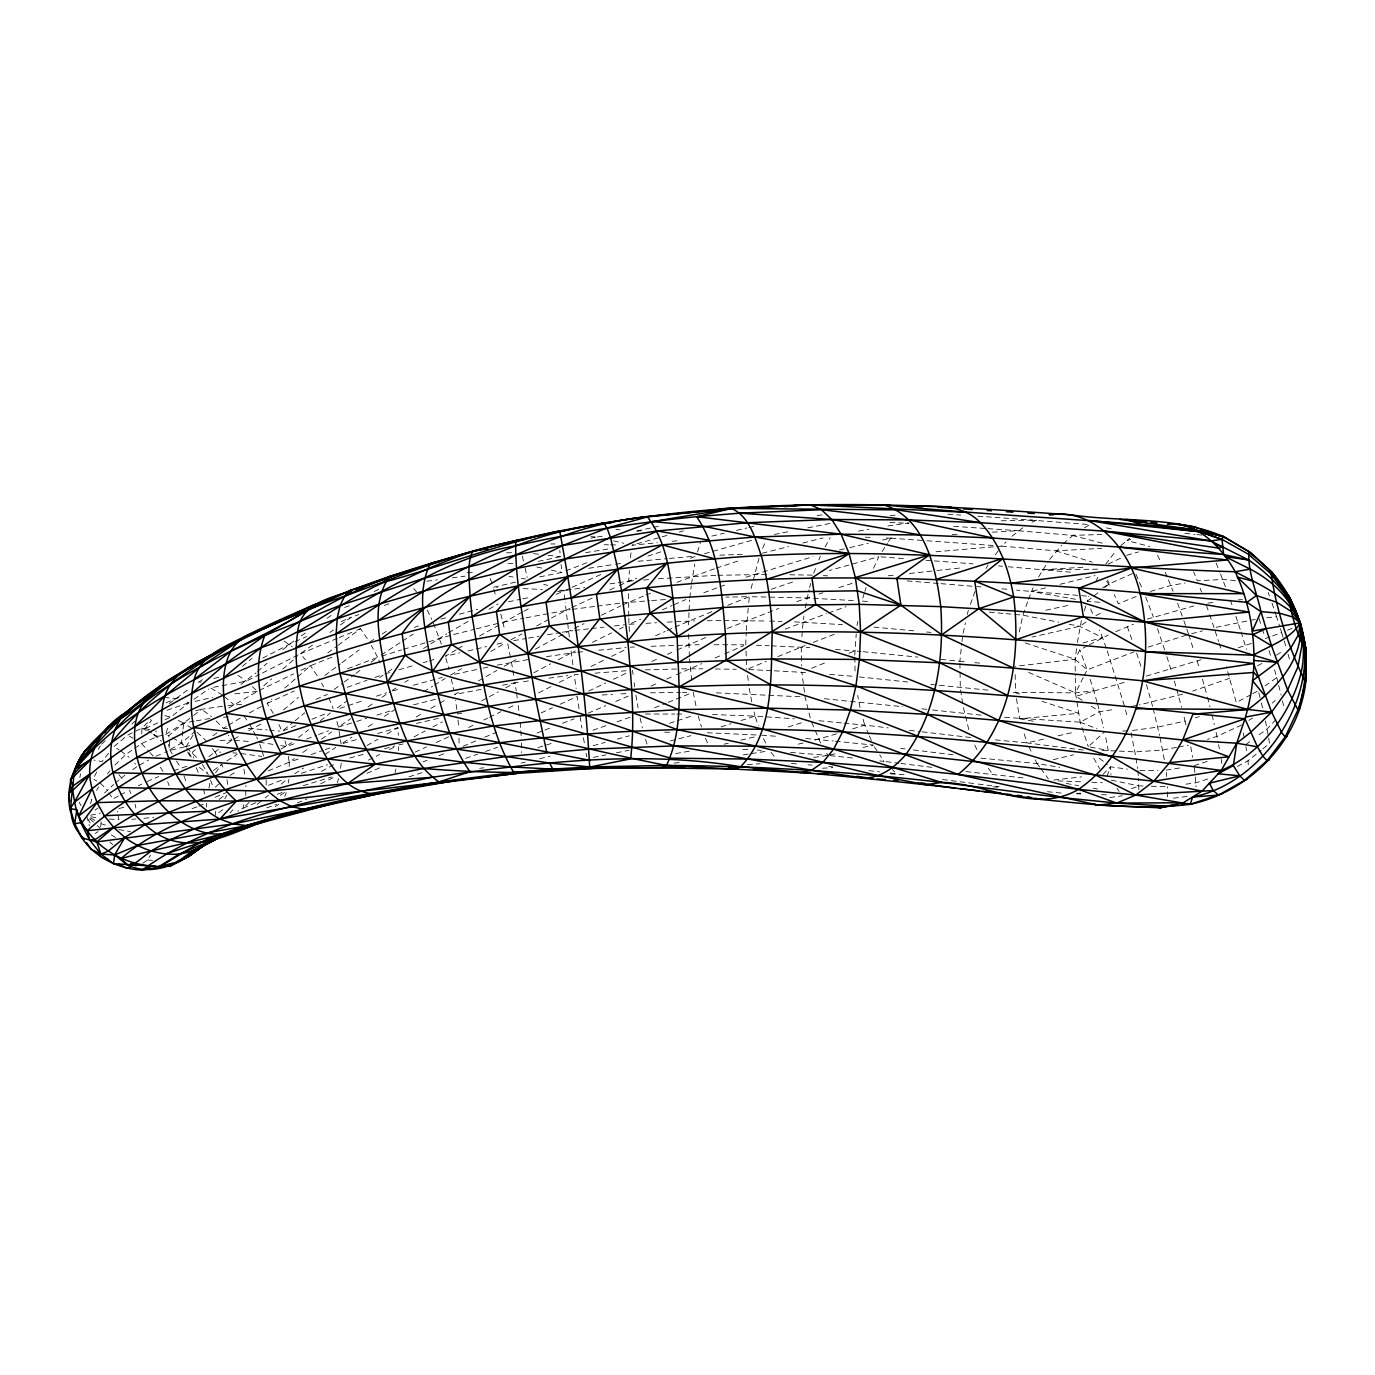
<?xml version="1.0" encoding="UTF-8"?>
<svg xmlns="http://www.w3.org/2000/svg" width="1375" height="1375" viewBox="0 0 1375 1375"><rect width="100%" height="100%" fill="white"/><g stroke="black" fill="none" stroke-linecap="round" stroke-linejoin="round"><path stroke-width="0.75" stroke-dasharray="5 3.75" d="M100.65 826.788L101.441 818.606M266.2 779.986L266.166 786.208L281.583 780.209M245.747 795.541L245.902 785.52M628.564 593.759L628.77 616.258M1167.375 796.916L1167.616 786.758M141.745 733.906L141.9 728.097L150.906 719.452M745.748 644.806L746.213 632.586M746.281 630.558L748.516 604.587M215.394 815.134L215.548 811.405M1138.844 789.628L1138.448 778.233M688.995 612.528L688.548 624.869M689.098 610.431L689.683 599.947M619.248 585.578L628.753 581.195L629.389 570.539M398.475 750.527L398.716 746.763M801.9 636.659L802.33 630.42M802.467 628.341L803.894 616.069M854.769 655.153L856.23 633.995M940.964 659.398L959.888 661.272L961.778 643.311M962.002 641.317L962.62 635.319M182.823 731.019L181.466 743.084L184.491 746.9L191.984 745.009M183.064 729.025L183.752 722.992L191.881 716.753M748.739 602.611L749.427 596.681L806.85 597.953L855.525 600.669M689.803 597.85L691.23 585.956M691.453 583.962L694.77 564.025M340.587 768.35L341.327 762.214M630.42 557.803L631.177 551.513M1076.556 648.759L1075.095 659.244L1075.284 676.07M1077.416 642.52L1081.403 620.52M805.2 608.025L809.067 589.652M208.983 788.202L210.427 779.78L213.039 786.758M288.32 782.977L288.973 779.127M79.836 777.614L80.541 773.764M857.003 625.556L857.811 621.466M751.077 588.534L760.22 553.713M243.77 804.65L242.98 808.277L237.789 811.13M395.123 772.681L395.897 769.055M1019.253 631.967L1022.897 615.192L1027.744 601.339M963.102 633.222L965.473 622.772M967.364 614.402L968.309 610.225M809.617 587.572L810.734 583.43M194.253 721.188L183.752 722.992L168.798 735.659L165.756 734.491L168.541 724.848M697.503 552.114L700.408 542.369M1084.273 610.913L1086.577 603.23M1099.605 602.284L1087.144 601.305L1088.656 596.269M90.527 803.756L91.781 799.666L87.983 797.483M337.339 782.633L338.594 778.559M864.308 593.295L861.867 601.013L868.261 601.562M864.909 591.37L866.13 587.503M1028.448 599.363L1033.055 587.83M970.423 604.312L976.078 588.534M1107.03 776.273L1110.536 766.82L1127.362 769.141M284.745 796.503L286.241 792.619M813.673 573.22L815.908 567.514M818.864 559.917L820.342 556.119M762.609 548.316L765.789 541.097M873.555 568.236L878.797 556.686L829.4 570.505M1095.669 581.814L1099.175 574.578M1083.225 677.548L1075.491 692.88L1080.2 722.184L1088.295 746.711M1084.205 675.641L1087.092 669.883L1134.066 651.836M96.697 771.977L93.173 778.92L96.817 781.052M1038.555 577.002L1048.438 561.155M1087.419 645.786L1079.873 649.877L1075.095 659.244L1014.922 666.394M986.081 568.58L987.937 564.97M96.611 790.522L98.536 786.861M825.137 546.889L830.191 537.728M224.778 798.789L226.875 795.145M185.969 746.883L194.511 732.686M142.708 863.328L147.52 860.011L150.425 855.198M98.278 749.323L100.409 745.869M882.045 551.633L887.425 543.211M888.508 541.527L890.673 538.158L894.902 537.917M1049.675 559.436L1061.758 545.205M995.414 554.692L999.161 549.536M215.497 772.87L221.822 764.225L223.884 769.931M107.508 773.919L109.845 770.808M1105.655 564.214L1115.967 550.791M108.539 753.277L101.973 761.578L93.878 760.048M127.841 735.041L141.9 728.097L144.925 728.647L151.594 720.345M104.552 793.014L113.609 784.489M229.969 813.003L232.839 809.823M1275.863 719.658L1267.148 728.939L1257.214 736.209M1102.905 774.452L1110.536 766.82L1111 774.486M131.914 724.041L134.716 721.273M114.984 765.016L126.173 754.222L132.98 749.495M1063.219 543.795L1075.594 533.208M249.167 802.398L242.98 808.277L256.128 802.553M935.997 551.77L1001.653 546.116L1006.07 541.905M1011.948 536.302L1023.155 527.502M101.492 744.15L105.738 740.163M1089.773 745.353L1104.572 731.809M1272.253 703.106L1275.227 700.442M115.208 783.097L124.816 775.242M263.759 685.833L271.7 678.872M282.82 669.127L297.12 656.597M273.35 713.47L267.128 703.416L271.941 699.222M284.797 688.05L296.038 678.27M297.653 676.878L310.509 665.706L334.108 656.27M240.969 684.372L255.956 672.908M257.538 671.533L267.042 663.3M282.889 649.602L294.37 640.595M195.594 730.916L181.466 743.084L164.742 752.606M265.238 797.895L268.434 795.128M281.273 784.094L287.702 778.594M283.594 709.895L298.341 697.4M215.308 787.136L220.155 783.028M195.388 749.65L192.345 752.228L193.583 758.072M242.447 666.325L252.003 658.35M124.713 737.619L113.798 746.625L119.092 749.873M1120.9 545.514L1129.752 538.244M169.331 703.57L188.908 688.944M283.645 729.988L293.391 722.081M295.006 720.758L304.752 712.834M219.192 799.425L225.706 794.148M208.862 756.68L218.316 749.512M1237.397 766.442L1248.036 760.753L1261.27 750.114M1262.92 748.773L1269.537 743.445L1268.506 737.241M165.241 719.606L170.775 717.131L189.011 702.677L185.161 701.491M257.194 804.323L262.023 800.525M1087.144 601.305L1098.298 592.522M1104.658 587.52L1109.436 583.756L1135.183 572.43M193.514 715.498L201.644 709.259L225.878 705.805M280.981 749.066L291.758 742.655M298.478 737.498L308.584 729.747M320.358 720.723L330.447 712.972M213.434 770.619L221.822 764.225M218.694 812.659L223.661 808.947M324.792 675.503L340.278 663.953M341.997 662.664L359.202 649.825M327.748 652.936L336.377 646.542M338.095 645.27L360.525 628.667L367.28 638.756M334.159 689.442L342.53 683.272M344.197 682.034L354.252 674.627M355.919 673.406L360.938 669.694M370.975 662.303L377.661 657.37L371.336 645.511M1245.647 744.683L1250.597 741.039M312.503 645.03L300.3 653.812L261.302 673.595M329.931 632.483L333.42 629.973M340.381 624.955L350.848 617.427L358.72 614.608M337.219 707.97L347.411 700.666M379.672 677.583L383.075 675.142M268.177 770.911L289.214 762.163L294.319 758.536M302.792 752.486L307.897 748.859M321.475 739.166L331.65 731.912M94.961 810.202L98.244 807.864M1265 685.919L1276.722 677.583L1274.058 668.027M212.988 735.728L218.195 732.033M280.363 795.369L285.347 791.845M132.791 769.605L137.586 766.219L134.733 763.211M193.944 699.256L208.742 688.995M134.681 748.327L141.505 743.6L157.162 736.536L164.037 734.903M301.228 635.903L306.367 632.38M326.958 618.303L333.816 613.594M336.909 721.514L338.439 727.066L350.625 718.747M368.019 706.87L373.244 703.312M381.941 697.366L390.637 691.436M226.892 743.703L232.031 740.214L248.703 741.434M1086.078 621.998L1079.667 626.278L1031.955 637.072M1276.43 655.153L1283.116 650.719M381.219 655.033L400.744 642.245M402.514 641.077L413.153 634.098M388.3 671.619L391.823 669.316M423.517 648.502L446.72 633.823M226.927 760.925L237.153 754.325M392.408 690.302L395.931 688.016M404.766 682.344L408.289 680.058M369.531 642.125L374.928 638.653M382.147 634.03L387.561 630.558M294.663 773.781L303.6 768.058M325.033 754.325L335.758 747.467M1248.878 720.362L1252.505 718.042M165.756 734.491L183.752 722.992L193.892 729.781M228.766 707.97L257.4 691.384L249.562 684.062M342.908 742.878L351.914 737.12M368.105 726.756L375.306 722.15M384.295 716.392L395.089 709.483M202.52 679.628L197.261 682.962L201.403 681.863M95.116 833.508L98.106 831.6M423.689 691.763L432.627 686.211M434.414 685.111L445.139 678.459M230.003 775.448L236.792 771.255M216.098 720.913L223.386 728.355L226.823 726.275M228.525 725.227L240.505 717.939M1084.48 527.828L1089.808 524.614L994.916 517.344M1032.006 522.173L1039.569 518.873M1102.509 587.916L1109.436 583.756L1107.545 580.095M456.156 649.825L445.363 656.184L459.834 652.816M457.944 648.759L465.145 644.497M479.514 636.006L521.916 612.253M450.502 675.142L461.502 668.68M490.841 651.441L505.519 642.83M416.195 716.994L421.678 713.78M430.822 708.434L438.144 704.155M439.983 703.089L447.288 698.809M275.292 806.523L278.884 804.427M448.559 632.758L468.772 620.984M488.967 609.228L498.145 603.883M233.888 739.148L239.439 735.952M248.703 730.606L261.25 723.989M367.022 745.508L377.919 739.217M387.011 733.975L397.908 727.702L398.32 735.333M458.27 692.433L454.609 694.512L481.697 689.253M478.431 680.917L496.77 670.467M504.109 666.273L518.822 658.092M139.425 765.188L148.586 760.066M321.561 771.358L336.119 763.228M535.408 649.103L572.447 629.252M481.645 700.872L498.334 691.814M505.759 687.792L515.041 682.773L521.383 681.914M1089.309 644.772L1108.216 635.061M1004.678 717.355L1080.2 722.184L1099.691 711.648L1112.358 709.741M1250.958 694.65L1236.28 702.556L1226.294 666.6M1252.797 693.653L1258.297 690.697M118.37 796.005L112.819 798.995L108.333 791.88M120.227 795.008L127.617 791.02M511.019 639.77L522.019 633.858M536.697 625.952L549.536 619.042M551.375 618.062L569.852 608.403M249.287 712.989L261.783 706.286M533.792 672.788L550.688 663.798M558.198 659.811L575.163 650.908M1095.961 615.656L1103.403 611.686M262.797 658.058L293.081 642.452M413.995 736.897L425.356 730.898M432.919 726.911L442.389 721.927M1257.455 665.792L1262.68 663.042M523.823 611.256L529.53 608.283M556.17 594.378L600.737 574.544M374.258 591.577L379.861 588.689M538.639 692.862L551.753 686.194M559.247 682.378L572.361 675.709M222.698 695.2L210.392 687.844L246.434 681.123L259.445 674.541M368.397 760.152L379.809 754.428M389.331 749.65L396.945 745.834M592.453 642.366L611.669 632.861M619.352 629.062L623.202 627.172M591.044 666.48L604.141 660.052M611.617 656.373L624.697 649.945M468.548 727.478L474.255 724.694M483.777 720.053L487.575 718.197M489.483 717.269L500.895 711.7M508.509 707.988L516.123 704.275M320.736 783.767L334.108 777.27M259.291 690.473L293.425 673.956M301.022 670.295L310.509 665.706L319.636 679.353M574.372 628.323L584.031 623.648M601.408 615.227L620.709 605.894M622.652 604.948L643.947 595.822M138.291 785.778L141.814 784.077M588.655 691.058L605.808 682.911M613.422 679.302L626.759 672.959M1108.078 564.128L1122.98 557.064M571.759 607.527L592.659 597.867M609.744 589.961L617.358 586.455M1241.659 725.003L1217.03 736.33L1207.508 739.338M267.128 703.416L294.353 690.938M415.078 752.125L426.542 746.9M436.098 742.552L449.487 736.467M651.853 661.427L659.587 657.903M667.339 654.38L675.073 650.856M677.016 649.963L706.045 637.381M541.114 712.938L552.509 707.747M560.123 704.275L577.225 696.472L579.27 710.548M655.531 635.8L665.242 631.417M667.184 630.541L673.011 627.928M674.936 627.052L714.072 610.758M1115.847 631.641L1133.275 624.284M165.997 702.78L179.627 697.263M651.114 686.056L658.934 682.567M666.738 679.078L674.558 675.606M676.5 674.73L701.68 663.695M151.92 733.15L144.925 728.647L157.85 722.889M628.822 618.269L628.959 624.319L640.733 619.197M662.32 609.812L672.134 605.533M674.094 604.673L685.867 599.552M295.006 641.627L306.556 636.608M341.223 621.603L350.848 617.427M366.97 773.334L382.422 766.648M315.906 699.359L327.473 694.375M715.086 657.955L722.752 654.655M724.677 653.847L743.841 645.631M147.108 781.533L158.778 776.531M588.053 713.212L605.842 705.633M615.725 701.439L629.561 695.544M297.292 802.966L306.986 798.909M727.323 628.478L778.766 608.42M337.219 638.395L300.3 653.812L305.405 659.759M339.161 637.587L354.698 631.108M356.641 630.283L360.525 628.667M196.814 806.936L189.252 809.583M198.756 806.128L206.491 802.914L206.559 807.108M462.997 746.281L476.798 740.523M484.688 737.241L496.53 732.325M215.136 797.225L226.978 792.327M155.873 756.267L162.972 753.328M748.739 668.628L766.219 661.427M777.872 656.631L805.183 645.511M1287.498 630.231L1293.308 627.842M645.889 595.031L651.698 592.642M676.895 582.364L714.347 568.82M1136.214 596.475L1118.305 603.745L1114.283 594.653M295.969 725.673L282.03 731.311L278.712 724.075M311.902 719.245L325.841 713.608M654.62 707.798L666.205 703.141M668.13 702.367L691.298 693.034M811.645 668.233L827.303 661.925M848.839 653.245L854.7 650.891L861.008 651.509M727.822 605.275L749.427 596.681L726 597.145M785.159 629.148L826.495 613.68M565.864 570.848L589.892 561.516M423.087 761.853L427.075 760.306M439.072 755.648L447.064 752.555M813.158 642.434L835.072 633.995M537.075 732.995L542.953 730.761M544.913 730.005L552.733 727.014M562.53 723.284L574.269 718.816M1131.522 788.734L1139.033 785.881L1143.123 786.002M347.652 668.731L377.661 657.37L380.033 662.888M280.792 745.594L286.705 746.522L296.656 742.792M306.608 739.045L316.559 735.298M318.553 734.542L328.488 730.812M618.269 582.673L628.753 581.195L636.694 578.239M690.37 558.25L696.334 556.033M796.812 601.683L810.872 596.664M173.645 770.705L186.845 766.27M1147.317 619.094L1193.792 605.997M344.627 607.458L350.556 605.275M703.845 592.694L717.87 587.537M719.881 586.798L725.897 584.581M745.955 577.208L812.952 556.652M277.269 794.252L283.095 792.103M1265.43 638.567L1270.844 636.591M1272.648 635.92L1281.672 632.603L1280.4 628.633M1229.748 678.253L1192.692 691.092M384.312 605.447L390.225 603.333M828.455 612.975L846.141 606.65M347.222 687.328L366.988 680.281M374.894 677.463L382.8 674.644M266.716 807.881L276.564 804.409M289.248 766.459L289.214 762.163L301.194 757.986M311.18 754.497L323.159 750.303M325.153 749.616L331.134 747.519M592.866 730.263L606.959 725.312M617.031 721.789L631.125 716.856M465.609 758.347L477.572 754.188M485.547 751.42L497.492 747.278M166.959 710.256L189.011 702.677M1251.388 643.397L1237.672 647.986M771.255 589.273L795.077 581.178M339.9 708.366L362.227 700.906M376.441 696.18L386.581 692.794M1148.159 647.092L1186.659 635.112M414.339 627.344L418.413 626.003M716.341 568.15L740.283 560.278M669.47 723.319L675.503 721.325M677.514 720.672L693.619 715.344M647.831 556.119L661.753 551.547M301.366 773.283L327.508 764.758M408.942 776.892L423.139 772.286M818.916 594.069L822.938 592.763M839.025 587.589L855.095 582.398M1207.68 779.006L1196.044 782.77L1183.858 784.472M1194.084 765.617L1207.525 761.32M721.084 726.877L731.053 723.714M741.022 720.534L754.978 716.1L794.234 718.781M1146.252 676.122L1201.011 659.708M1195.305 717.87L1199.361 716.598M381.648 656.116L401.552 649.911M403.545 649.292L451.67 635.027M788.253 726.911L804.616 721.823M338.439 727.066L354.63 722.047M356.658 721.411L366.764 718.266M376.887 715.137L391.05 710.737M836.55 733.855L812.384 740.867M852.62 728.853L864.686 725.123L888.095 727.856M1124.234 682.378L1076.023 696.231L1084.48 701.731M537.986 747.587L554.28 742.569M1182.552 694.203L1139.325 704.877M303.256 785.692L331.719 776.961M384.777 673.939L390.827 672.152M398.905 669.797L415.061 665.053M423.139 662.698L427.195 661.513M429.206 660.928L437.284 658.556M1130.869 539.412L1126.916 540.564L1149.741 546.494M1150.325 591.456L1170.83 585.492L1185.095 582.966M343.148 743.445L359.373 738.77M377.627 733.528L397.908 727.702M1126.709 555.294L1138.363 551.977M704.55 553.695L753.792 539.756M666.944 535.459L631.95 545.205L657.267 542.747M679.284 532.022L683.409 530.87M593.158 745.697L605.206 742.397M617.237 739.114L629.269 735.814M1082.984 642.95L1102.509 637.622L1106.583 649.017M392.7 690.869L400.967 688.617M413.342 685.248L442.234 677.377M213.812 678.528L220.017 676.861M440.859 619.128L449.041 616.945M459.284 614.23L477.692 609.331M118.886 808.569L124.97 806.953M349.766 757.986L366.128 753.62M384.536 748.705L394.745 745.972M1183.909 620.812L1188.688 634.511L1202.42 630.867M195.473 710.841L201.644 709.259L211.527 716.684M670.33 740.884L690.834 735.694M762.248 553.214L788.614 546.597M802.811 543.022L823.092 537.934M413.566 704.842L436.133 699.17M453.716 634.511L474.203 629.372M476.248 628.856L498.781 623.219M1045.636 587.864L1031.216 591.439L1016.555 590.133M1060.039 584.289L1095.05 575.609M184.491 746.9L170.07 750.406L168.455 744.442M980.942 758.141L1037.077 763.572L1041.116 762.592M1053.267 759.67L1073.497 754.806M724.127 744.184L728.303 743.188M740.816 740.197L755.425 736.691M521.073 763.108L525.216 762.128M539.67 758.691L550 756.233M515.488 582.158L493.264 587.314L497.544 587.503M468.102 650.891L474.289 649.447M476.352 648.966L486.681 646.559M497.011 644.153L505.278 642.228M711.872 536.078L724.212 533.225M736.57 530.372L746.848 527.983M748.911 527.502L755.098 526.075M839.506 549.966L847.688 548.075M849.733 547.611L868.158 543.348M882.475 540.048L890.673 538.158L924.825 540.598M416.419 723.422L441.083 717.733M798.17 744.167L804.255 742.758M830.036 754.927L838.269 753.053M862.984 747.433L873.28 745.078L835.33 741.194M1043.539 739.131L1026.97 742.895L991.805 739.527M1058.011 735.848L1074.58 732.084M1216.188 627.292L1259.053 618.613L1261.614 626.605M194.958 701.353L212.798 697.4M1185.989 725.003L1185.112 721.05L1157.836 727.1L1130.68 730.727M636.952 530.956L651.441 527.811M653.503 527.364L661.788 525.559M1045.705 610.259L1070.558 604.897M454.558 674.266L480.975 668.611M483.003 668.181L489.087 666.875M497.217 665.139L530.028 659.209M90.647 815.22L100.358 813.141M538.312 561.361L560.347 556.703L559.831 550.327M398.836 744.872L402.995 743.995M508.406 601.769L520.712 599.242M522.775 598.83L530.973 597.145M557.631 591.663L584.753 587.434M1131.144 706.561L1137.28 705.306M539.688 576.881L561.859 572.395L561.103 564.558M774.417 534.445L780.673 533.208M782.753 532.795L791.106 531.145M807.795 527.845L830.741 523.308M593.381 757.384L605.945 754.892M616.395 752.812L628.942 750.32M502.528 685.197L515.041 682.773L516.227 690.989M500.775 614.058L502.889 622.188L523.944 618.183M526.041 617.77L570.212 609.623M1176.553 747.381L1162.734 750.011L1135.028 751.936L1118.545 751.025M1178.53 747.003L1188.413 745.13M590.941 538.141L595.169 537.367M858.498 531.094L869 529.255M887.906 525.938L908.978 522.878M461.708 713.212L457.531 713.934L455.486 700.339M513.683 640.647L526.35 638.447M528.464 638.086L539.017 636.264M547.473 634.786L560.141 632.586M562.255 632.225L572.756 630.661M675.709 753.569L690.508 750.991M196.367 720.827L211.08 718.3M1166.052 770.172L1182.07 767.577M585.613 552.647L608.781 548.917M743.205 754.892L749.341 753.93M751.386 753.603L765.669 751.369M546.545 656.648L575.541 652.42M588.672 568.305L613.422 564.523M615.484 564.214L623.717 562.959M597.266 536.989L605.636 535.752M227.906 705.513L242.258 704.344M813.691 757.436L825.928 755.683M1109.78 797.552L1122.309 795.764M609.898 583.859L616.172 582.983M523.497 681.622L529.839 680.762M548.866 678.184L567.892 675.606M817.128 515.573L823.35 514.748M1207.834 603.109L1216.016 602.009M426.834 581.23L437.439 579.82M452.289 577.844L465.008 576.142M572.292 609.348L595.169 606.409M597.248 606.152L620.125 603.212M622.205 602.955L649.602 600.669M479.703 768.316L483.828 767.8M1173.494 798.17L1187.862 796.383M1097.009 702.144L1093.795 690.748L1075.491 692.88L1011.347 692.312M1053.869 780.02L1081.575 776.875M574.836 630.42L589.411 628.77M591.491 628.547L603.986 627.138M614.384 625.969L624.8 624.783M234.953 693.859L257.4 691.384M1266.839 617.753L1276.584 616.67L1279.764 626.639M143.945 818.348L153.708 817.266M890.192 515.677L898.717 514.748M888.267 575.781L894.627 575.094M909.477 573.478L934.914 570.728M937.045 570.488L962.483 567.737M636.986 531.197L641.163 530.784M672.031 541.32L678.356 540.702M577.655 652.214L583.962 651.612M598.709 650.203L626.089 647.591M674.197 763.073L682.688 762.266M1016.52 698.723L1019.648 718.781L1078.773 713.316L1042.095 701.353M638.206 561.258L667.27 558.645M669.35 558.456L692.192 556.394M628.753 581.195L635.112 580.68M643.603 579.992L649.963 579.477M658.453 578.789L715.756 575.352M578.394 674.438L574.234 674.747L576.142 688.583M595.031 673.148L628.323 670.57M651.716 600.514L666.531 599.483M747.484 764.638L760.1 763.744M223.438 717.234L231.636 716.684M1082.933 567.239L1042.233 569.766L1004.644 566.448M952.136 534.548L960.609 534.067M992.406 532.194L1017.844 530.698L1072.036 535.356L1101.598 534.548M602.198 694.994L612.597 694.375M620.933 693.894L629.252 693.395M628.959 624.319L637.467 623.837M645.975 623.339L656.614 622.737M667.253 622.136L694.753 620.864M1001.653 546.116L1055.88 550.825L1101.839 548.333M822.422 768.212L832.786 767.697M630.317 647.178L634.477 647.006M651.148 646.284L699.222 644.703M506.498 552.836L512.841 552.578M1122.653 731.053L1128.669 730.812M719.761 555.173L743.188 554.331M1238.394 599.809L1242.416 599.689M131.708 819.208L135.97 819.07M890.347 773.867L904.888 774.744M717.888 575.3L766.614 574.441M645.305 669.883L679.491 668.92M681.622 668.869L702.763 668.8M1102.062 750.613L1116.483 750.905M1001.241 520.798L1035.564 520.025M220.034 740.403L232.031 740.214L228.336 735.127M650.461 692.828L680.384 692.433M682.533 692.398L686.812 692.347M1139.875 770.55L1157.991 770.292M1097.594 569.198L1042.233 569.766L1071.761 572.275M707.214 620.744L721.755 620.606M723.834 620.589L767.491 621.019M1076.659 793.272L1080.819 793.255M550.773 543.967L555.036 543.95M645.442 714.02L674.678 714.02M676.758 714.02L685.111 714.02M714.02 644.737L743.634 644.806M223.386 728.355L227.545 728.372M248.256 728.458L267.214 729.884M664.675 732.188L673.217 732.273M789.783 574.784L812.934 575.128M715.344 668.989L736.312 669.281M604.175 544.723L608.438 544.792M610.586 544.827L619.128 544.981M467.294 572.55L473.602 572.688M716.323 692.845L802.966 696.884M1151.288 786.259L1165.587 786.689M769.57 621.087L782.066 621.466M794.561 621.861L842.428 624.628M889.866 522.466L908.961 523.273M1076.659 793.787L1080.802 793.942M1101.564 794.664L1107.786 794.888M712.508 714.553L754.978 716.1L758.33 725.639M865.184 537.178L873.675 537.505M886.428 538.003L890.673 538.158M756.422 645.236L769.209 645.752M771.341 645.837L809.755 647.659M1058.045 780.862L1083.414 781.928M1091.853 782.289L1102.423 782.736M523.188 588.62L542.42 589.462M559.522 590.219L563.784 590.408L564.919 600.273M707.317 732.772L757.488 735.006M590.872 536.68L595.134 536.886M823.35 575.627L827.527 575.833M748.911 669.522L772.217 670.691M774.331 670.811L806.128 672.53M742.758 749.375L748.997 749.684M757.298 750.097L761.458 750.32M109.227 819.053L118.955 819.603L117.27 811.216M212.352 748.636L214.878 751.833L220.877 752.177M232.856 752.881L236.844 753.105M992.819 786.844L999.161 787.256M947.856 514.233L960.695 515.092M977.814 516.209L992.784 517.206M507.977 563.234L514.095 563.647M953.803 526.333L985.823 528.516M987.955 528.67L1017.844 530.698M926.956 540.753L997.373 545.806M835.433 649.498L854.7 650.891M147.52 860.011L153.484 860.441M761.681 735.195L778.508 736.45M805.853 738.513L833.233 740.97M880.945 556.858L904.475 558.628M925.873 560.261L932.302 560.742M934.433 560.914L972.967 563.836M829.572 674.403L855.13 676.466M790.556 752.4L827.973 755.391L825.859 751.85M907.156 580.938L938.816 583.498M940.913 583.67L972.572 586.231M1086.525 596.08L1031.216 591.439L1068.495 598.022M791.433 763.434L797.637 763.95M807.984 764.809L812.127 765.153M828.678 766.528L832.803 766.872M998.388 565.898L1002.564 566.259M824.312 698.723L902.842 706.698M1235.42 580.594L1222.719 579.442L1197.333 580.817L1193.62 571.759M976.783 586.575L980.977 586.936M1001.911 588.827L1008.184 589.377M989.312 612.133L1004.008 613.473M1006.105 613.663L1022.897 615.192L1058.647 622.17M873.898 627.12L914.031 630.833M926.716 632.002L930.944 632.397M959.888 661.272L964.133 661.667M974.703 662.647L983.177 663.438M987.937 690.112L939.263 685.3M981.166 715.137L932.405 709.981M269.328 730.091L279.916 731.105M819.053 720.723L841.861 722.923M843.941 723.113L864.686 725.123L868.587 734.198M965.92 771.598L1026.627 778.267M863.122 651.716L917.812 657.112M164.003 697.383L175.519 698.517M1047.423 791.708L1062.102 793.152M615.862 529.461L620.091 529.908M1184.923 533.345L1194.927 534.377M1196.938 534.583L1202.936 535.202M859.341 676.912L907.723 682M930.858 684.423L937.166 685.094M830.053 755.614L854.941 758.278M879.845 760.942L883.988 761.372L879.708 754.858M868.828 770.653L879.467 771.822M890.123 772.973L896.5 773.678L892.341 769.587M921.834 708.812L930.291 709.741M533.62 553.644L539.791 554.348M548.006 555.294L560.347 556.703M909.391 730.331L920.03 731.586M922.161 731.827L971.128 737.55M900.728 748.413L904.956 748.928M913.395 749.942L953.511 754.806M886.084 761.647L898.7 763.211M900.797 763.469L932.302 767.405M1083.414 750.097L1026.97 742.895L1023.309 730.83M942.614 779.539L976.147 783.802M978.244 784.059L999.212 786.723M240.934 753.517L261.731 756.405M272.903 744.356L259.102 742.191L256.592 737.052M508.991 576.348L513.133 577.019M521.4 578.342L525.525 578.995M1035.238 759.808L1037.077 763.572L1059.695 767.302M90.956 816.784L97.247 817.884M1070.575 598.383L1076.78 599.483M1066.227 783.441L1078.688 785.658M1093.245 788.236L1097.405 788.958M1019.648 718.781L1036.509 721.823M118.938 829.589L130.453 831.652M1090.289 747.072L1108.25 750.458L1105.397 735.952M144.925 728.647L154.086 730.417M1069.166 624.233L1079.667 626.278L1102.509 637.622L1099.45 629.991M1106.377 527.897L1114.661 529.53M1111.344 780.209L1139.033 785.881M536.817 567.016L543.091 568.356M551.427 570.161L561.859 572.395M613.594 540.856L623.786 543.262M164.845 715.653L170.775 717.131M1072.036 535.356L1102.372 543.228M543.692 584.255L547.714 585.475M1055.88 550.825L1092.231 562.134M1019.666 694.048L1015.592 692.708L1015.128 674.489M1025.372 642.967L1075.095 659.244L1087.092 669.883L1079.873 649.877M101.423 823.814L105.308 825.086M1080.2 722.184L1097.078 728.853M1028.603 672.375L1075.491 692.88L1075.319 678.167M178.183 720.483L183.752 722.992M90.423 817.988L97.745 821.872M141.9 728.097L146.987 730.916M153.777 734.663L161.459 741.159M172.425 737.773L181.466 743.084L197.484 758.244M111.289 834.883L116.806 838.183M284.195 641.094L292.394 646.886M120.862 750.973L129.027 757.23M129.542 736.123L132.963 738.255M153.673 734.284L157.162 736.536L155.908 730.761M1091.234 706.148L1099.691 711.648L1103.609 727.788M237.892 675.314L246.434 681.123M1099.312 758.261L1107.339 764.38M199.358 767.422L208.416 774.452M224.314 696.558L233.956 704.653M1106.514 581.127L1111.052 587.383M109.777 842.05L112.698 844.663M89.753 818.761L95.769 824.192M97.264 825.55L100.272 828.266M197.072 732.308L206.044 740.627M100.461 783.2L107.198 790.092M118.92 774.692L123.853 781.069M141.505 743.6L148.5 751.042M149.892 752.52L154.086 756.989M771.083 752.4L775.053 757.402M413.823 588.483L416.47 591.817M1037.077 763.572L1039.586 766.958M1040.823 768.642L1048.352 778.8M988.316 768.264L993.214 775.002M1116.913 788.219L1119.147 791.416M243.942 715.859L248.17 722.167M249.219 723.748L255.75 735.333M874.345 746.711L878.642 753.225M160.394 767.216L163.556 772.337M172.219 753.93L170.07 750.406L168.798 735.659M176.55 760.977L180.864 768.041M187.584 752.005L191.727 758.811M202.366 764.431L207.402 772.784M820.583 742.998L811.525 721.875M1093.744 758.158L1099.845 769.02M214.878 751.833L216.872 755.373M79.148 802.209L81.056 805.664M321.595 683.1L323.555 686.864M188.925 752.555L191.881 758.227M763.469 738.65L766.167 743.823M1028.809 746.659L1031.559 752.297M427.247 610.019L431.767 619.42M1157.527 555.173L1161.17 562.805M974.703 745.027L977.384 750.647M88.43 819.534L90.097 823.023M1090.616 608.97L1094.087 616.636M1136.008 574.32L1142.539 589.445M869.378 736.003L872.506 743.273M705.53 738.237L707.936 743.909M1165.261 572.258L1167.65 577.93M1168.441 579.82L1173.064 591.37M1216.153 563.097L1219.797 572.172M1220.519 573.994L1225.486 586.953M433.417 623.167L441.375 644.136M328.883 697.933L333.111 708.606M129.473 790.023L130.883 793.581M167.647 781.756L169.177 785.606M196.333 767.731L198.602 773.489M183.992 775.998L187.137 783.973M1145.702 597.18L1153.333 616.859M1177.567 603.161L1183.222 618.853M1200.152 588.328L1201.561 592.092M1268.18 592.419L1269.469 595.977M1107.253 650.908L1125.008 707.816M1127.277 626.502L1132.656 641.661M1157.475 628.65L1166.241 654.638M1206.425 605.258L1209.02 612.752M1209.673 614.625L1218.559 641.352M490.188 578.394L492.027 583.739M1230.333 600.084L1232.412 606.169M1235.884 616.292L1240.422 630.077M1272.03 603.212L1276.584 616.67M259.703 744.013L261.456 749.444M262.058 751.266L263.811 756.697M1090.134 679.37L1093.795 690.748M1262.25 628.598L1264.794 636.573M1241.041 632.002L1246.506 649.309M1219.178 643.294L1221.67 651.062M1188.688 634.511L1193.878 650.77M1166.894 656.683L1171.998 672.994M1136.644 653.091L1141.061 666.875M284.952 740.816L286.705 746.522M645.545 739.269L647.212 744.752M1281.672 632.603L1286.467 648.484M1269.022 650.513L1271.394 658.487M698.191 715.877L701.491 727.014M493.797 589.153L495.98 596.527M968.773 729.541L962.913 705.513M1197.144 660.928L1199.516 669.058M1202.489 679.216L1206.923 695.166M1174.353 681.175L1176.141 687.294M1176.725 689.339L1181.555 707.266M1146.475 684.612L1152.628 706.475M1288.066 654.191L1289.681 659.897M1097.542 704.052L1099.691 711.648M445.878 658.092L448.955 669.453M86.745 816.045L89.409 825.911M860.045 707.609L857.656 695.441M863.139 719.28L864.686 725.123M1207.456 697.125L1210.034 706.922M1184.098 717.114L1185.112 721.05M1276.722 677.583L1278.2 683.427M1278.698 685.369L1281.173 695.114M1153.144 708.538L1159.606 735.436M522.294 556.256L523.806 562.306M1258.795 692.725L1260.823 700.889M1261.322 702.934L1262.834 709.053M1125.523 709.895L1127.586 718.231M810.236 717.836L805.08 697.022L801.866 672.186M1212.028 714.759L1214.297 724.556M1216.119 732.411L1218.198 742.552M640.097 718.008L642.4 727.977M502.889 622.188L504.677 630.025M751.747 701.852L749.134 687.637M754.067 712.027L754.978 716.1M1282.445 700.837L1283.734 706.561M525.13 568.081L527.192 577.466M1265.464 721.016L1268.18 735.161M1160.053 737.516L1164.384 760.1M451.309 679.009L453.784 690.645M203.603 789.044L204.841 794.991M1131.075 732.652L1135.647 756.078M693.223 692.261L696.025 706.097M1243.258 732.875L1244.444 738.77M135.111 804.255L135.867 807.933M507.753 643.792L510.623 658.023M1218.594 744.614L1219.384 748.756M586.128 753.259L586.781 756.834M1190.767 746.848L1192.606 757.281M635.869 695.131L638.086 707.73M511.448 662.097L512.514 668.302M512.875 670.364L513.958 676.569M226.944 779.539L227.958 785.52M583.464 737.825L584.805 745.886M243.925 769.141L244.939 775.328M288.269 756.302L289.214 762.163M339.109 731.311L340.106 737.67M340.45 739.784L341.12 744.03M580.147 716.564L581.917 728.045M1135.973 758.141L1137.538 768.505M1245.939 746.694L1246.541 750.698M962.62 703.519L960.3 687.517L960.042 671.361M516.536 693.052L517.43 699.222M1221.241 759.155L1221.808 763.4M632.483 670.244L633.033 674.386M634.116 682.67L634.666 686.812M572.911 664.778L570.831 648.88M747.57 675.503L748.877 685.627M691.694 680.436L689.528 658.642M569.336 637.038L565.142 602.25M1194.308 767.525L1195.167 775.139M1195.391 777.047L1196.044 786.964M518.272 705.461L519.475 716.1M1166.241 772.252L1166.636 776.394M458.03 720.002L458.7 728.08M1137.864 770.584L1138.294 776.325M520.197 722.477L520.644 728.664M520.798 730.727L521.262 736.914M689.408 656.648L688.583 632.792M629.08 626.398L629.458 632.637M1248.036 760.753L1248.259 764.655M746.023 650.959L746.797 669.419M801.195 647.041L801.694 665.895M521.503 742.861L521.692 752.606M959.922 663.3L960.025 669.35M854.803 657.284L855.061 672.203M459.044 738.031L459.044 745.938"/><path stroke-width="1.5" d="M230.261 644.858C186.312 666.428 145.664 694.77 108.642 726.722C94.205 741.091 76.759 754.858 73.666 776.377C72.978 795.592 65.33 815.977 78.925 832.889C91.197 855.731 116.686 868.742 142.003 870.152C225.552 809.703 333.197 798.325 431.509 777.356C533.586 763.073 638.103 749.581 740.609 766.752C840.984 776.033 941.411 784.781 1041.202 799.459C1090.616 804.392 1140.734 810.202 1190.286 804.306C1249.377 791.742 1299.031 742.036 1305.889 681.123L1305.958 648.295L1300.2 622.841L1289.716 597.455L1272.047 572.275L1250.7 552.63L1223.217 536.456C1175.419 516.055 1121.983 522.156 1071.555 514.955C984.689 508.681 897.703 503.13 810.562 504.9L799.442 505.123C676.002 507.891 552.905 526.264 434.723 562.289L430.22 563.613C366.713 582.45 305.061 606.925 245.506 635.92C225.878 646.594 200.08 654.998 194.184 679.508C183.597 723.611 203.294 771.409 236.345 801.058L279.606 800.542L517.086 773.386L600.273 767.938M1305.562 670.175C1307.677 642.967 1300.905 614.041 1284.852 591.817M175.605 677.737C135.077 696.833 108.591 733.116 77.498 763.692L84.545 751.334C155.959 677.6 248.669 629.544 344.661 596.08C401.173 575.884 456.414 552.148 515.728 540.925C557.752 531.197 600.239 523.669 642.83 516.966L647.453 516.914C672.959 550.12 671.378 596.75 677.222 636.745C677.841 679.198 685.231 725.88 666.48 765.411L661.942 767.439L551.908 769.106L509.489 766.838L463.375 762.214L273.058 736.656L193.669 727.616L136.83 757.333L112.836 772.767L74.336 802.347L70.194 808.483L74.731 823.814L81.967 837.891L96.8 841.895L233.183 823.934L389.469 791.45M208.055 842.119L188.805 856.402L171.291 865.648C133.753 870.495 94.17 851.503 78.788 815.959C115.414 787.067 155.495 762.833 198.584 744.82C303.583 754.394 408.083 772.114 513.734 772.423L517.086 773.386L445.517 782.186L439.055 781.911C406.828 760.134 398.286 717.372 387.32 682.413C382.198 648.691 368.242 606.925 389.537 576.538L441.066 561.103M205.012 659.416C177.289 675.366 138.892 689.872 135.094 726.275C132.705 747.553 138.411 768.952 148.895 787.428C161.958 809.102 182.273 827.595 207.488 833.216C233.681 837.873 257.142 821.339 282.081 816.32M708.641 510.967L723.491 508.681L810.562 504.9L821.442 509.712L831.755 519.509L841.105 534.205L849.097 553.609L855.336 577.552L859.238 604.364L860.578 631.984L859.427 659.433L855.972 685.747L850.386 710.05L842.858 731.431L833.628 749.134L822.886 762.42L811.439 770.327L800.112 772.647L666.48 765.411L590.253 766.958L551.908 769.106L513.734 772.423L439.055 781.911L219.983 819.053L145.183 824.536L87.295 830.723C77 820.153 74.886 804.392 72.737 790.35C145.183 719.95 243.255 684.836 337.013 652.73C405.402 631.022 475.355 614.402 546.064 602.25C777.786 560.57 1014.355 580.594 1246.97 602.302L1260.978 611.634L1279.73 613.25L1292.947 617.066L1300.2 622.841L1305.288 644.961M192.036 667.167C165.602 679.663 145.509 703.33 120.605 718.798C98.845 753.517 115.775 799.855 145.183 824.536C181.07 858.636 223.386 838.011 261.766 821.356M723.491 508.681L731.638 508.458C749.839 516.897 755.288 538.587 761.372 555.947C768.092 580.852 771.186 606.513 772.217 632.242C770.705 677.273 774.142 731.998 740.609 766.752L732.411 768.986L590.253 766.958L549.639 763.039L456.586 749.117L310.664 724.952L226.17 713.384L193.669 727.616M1120.041 519.441L1193.861 529.564L1223.217 536.456L1248.895 551.616L1272.047 572.275C1295.8 600.153 1309.447 637.33 1300.853 673.905C1289.853 715.12 1260.909 753.569 1221.258 770.464C941.841 731.861 653.95 703.605 375.409 764.087L366.42 749.547L358.102 732.583L350.711 713.797L339.9 673.2L337.013 652.73L336.136 633.909L337.253 618.028L340.158 605.361L344.661 596.08L350.556 590.356L434.723 562.289M784.764 506.653L799.442 505.123L883.712 504.848C925.53 517.911 935.894 568.545 940.775 606.633C944.161 657.491 936.547 711.958 906.073 754.188C895.503 766.648 881.633 777.683 864.566 777.975C800.714 769.759 737.688 756.559 674.231 745.903C628.409 729.455 582.398 713.573 535.786 699.514C492.834 682.825 442.853 683.719 405.161 655.222C344.317 670.691 284.281 689.545 226.17 713.384L231.069 731.448L238.012 748.791L246.675 764.878L256.713 779.178L267.798 791.227L279.606 800.542L291.809 806.712L303.531 809.256L313.981 808.191L377.214 794.028L456.088 780.467M339.9 673.2L387.32 682.413L488.864 706.303L670.691 758.175L748.739 759.069L822.886 762.42L892.65 767.68L958.083 774.417C1009.645 732.961 1021.488 659.347 1013.684 596.956C1009.027 569.955 999.659 542.781 980.375 522.672C958.788 499.95 925.702 508.045 897.892 505.725M377.214 794.028C334.864 794.045 316.336 738.564 304.167 705.822C297.688 682.086 293.769 657.112 297.688 632.603C299.492 604.209 329.278 598.022 351.433 590.992M70.658 812.247C65.312 791.244 72.188 769.983 83.806 752.589C108.453 727.409 134.269 702.402 164.759 684.681M149.892 865.923L113.506 863.655L114.641 854.941L124.85 837.461L145.183 824.536L168.833 812.384L224.864 789.852L256.713 779.178L327.628 758.914L407.241 740.85L494.106 725.897L586.042 715.275L678.459 709.62L767.198 708.177L850.386 710.05L927.472 714.381L998.766 720.466L1182.758 739.991L1236.761 743.188L1257.438 746.831L1262.989 756.353L1267.08 760.702L1269.555 759.825M113.506 863.655L100.908 854.064L89.616 839.97L80.73 822.645L74.731 823.814L76.794 809.875L70.194 808.483M1247.52 779.178L1244.513 780.381L1239.734 775.844L1233.341 765.548L1236.761 743.188L1244.959 718.781C1259.414 670.828 1256.544 617.289 1235.197 571.742C1221.636 547.422 1197.78 521.589 1167.375 524.322M226.17 713.384C220.67 686.073 220.395 642.95 253.189 633.514M1300.217 704.172L1306.078 678.752L1305.494 674.163M198.584 744.82C259.566 718.609 323.056 698.741 387.32 682.413L405.161 655.222L475.303 639.255L549.364 625.866L577.827 646.628L630.111 665.964L679.078 686.984L767.198 708.177L842.858 731.431L958.083 774.417L1078.55 789.336L1135.75 795.042L1190.286 804.306L1192.589 797.002L1218.542 795.111L1244.513 780.381L1267.08 760.702L1285.178 736.88L1299.753 706.114L1299.427 709.758L1297.983 709.947C1310.633 672.581 1307.539 630.798 1288.805 595.994L1270.913 571.673C1275.828 609.228 1288.598 646.869 1304.927 681.106L1305.889 681.123L1306.25 650.598L1300.2 622.841L1288.272 595.77C1291.297 614.814 1297.123 634.941 1306.147 651.733C1302.348 633.703 1299.719 613.817 1288.461 598.744M299.389 686.073C423.431 704.498 543.623 741.486 666.48 765.411C758.467 765.823 850.369 771.65 941.703 782.444C986.528 782.959 1035.787 814.688 1078.55 789.336C1139.531 747.175 1155.653 662.458 1140.133 593.639C1130.903 551.873 1096.683 507.598 1049.383 514.714M589.737 768.539C585.63 689.253 574.217 609.589 559.78 531.369L559.023 531.008C499.778 543.778 443.197 566.036 384.742 582.072C341.292 600.462 305.938 633.634 260.58 647.763C194.236 678.648 123.475 710.617 76.072 768.402L75.35 769.106L78.289 766.356M350.556 590.356L306.625 610.827L264.756 635.473C250.078 674.489 263.037 718.128 281.394 753.655L256.713 779.178L175.88 774.108L112.836 772.767M70.778 787.961L70.537 779.78L81.4 755.494L84.373 752.709M1198.278 528.567L1195.013 526.78L1193.861 529.564C1090.667 518.908 986.906 515.47 883.712 504.848L799.442 505.123M1252.556 555.534L1248.895 551.616C1247.572 571.914 1256.681 591.938 1260.978 611.634L1252.367 631.056L1300.2 622.841L1302.555 633.892M128.425 710.909C101.062 726 82.861 757.298 92.125 788.562L78.788 815.959L76.794 809.875M966.35 512.325L810.562 504.9L731.638 508.458L652.334 521.606L610.448 537.35L565.28 558.955L518.461 585.716L496.427 611.531L499.641 634.477L527.983 653.778L580.886 670.88L631.675 689.889L678.459 709.62L762.369 728.973L833.628 749.134L941.703 782.444L1059.627 797.38L1116.758 803.086L1165.123 806.077M90.991 745.852L92.28 743.256M74.336 802.347L89.959 773.902L73.047 785.898L68.75 793.323L69.644 801.591M73.047 785.898L70.537 779.78C78.856 763.022 98.983 756.473 111.323 742.947C136.555 724.281 163.608 708.28 191.4 693.756C265.117 656.356 343.612 629.338 423.277 607.802C518.736 582.691 616.481 566.397 714.897 558.869C888.508 543.159 1061.809 566.586 1235.197 571.742L1250.15 569.112C1356.867 623.803 1290.867 777.648 1192.589 797.002M1090.341 803.602L1098.178 805.114L1160.414 807.83L1183.239 802.759L1202.042 791.158L1221.258 770.464L1236.761 743.188L1250.614 732.394L1271.617 712.112L1287.602 689.958L1297.897 666.978L1302.108 644.273L1300.2 622.841L1288.134 596.75L1270.534 573.478L1248.173 554.073L1222.048 539.412L1194.995 529.994L1223.217 536.456L1222.048 539.412L1223.612 554.503L1248.586 559.969C1272.425 576.503 1294.202 599.586 1301.077 628.409M958.083 774.417L1098.178 805.114L1116.758 803.086L1135.75 795.042L1153.814 781.223L1169.609 762.627L1182.758 739.991L1192.847 714.209L1248.087 709.5L1271.617 712.112L1281.861 732.944L1285.178 736.88L1287.12 736.364M91.403 745.405L96.783 739.767M104.603 732.841L108.642 726.722L117.013 720.878M387.32 682.413L432.283 671.842L451.412 644.325L448.284 622.067L469.992 596.183L516.622 568.442L562.942 545.445L607.011 528.069L647.453 516.914L731.638 508.458L896.878 509.85L980.375 522.672L1104.967 531.197L1210.705 540.908L1222.048 539.412L1199.55 531.747L1143.605 524.992L1126.073 519.475L1146.733 521.898M487.73 548.814L475.32 550.722L430.22 563.613C414.15 596.956 427.728 636.952 432.283 671.842L479.273 662.252L499.641 634.477M82.294 822.233L97.006 802.622L158.039 800.766L236.345 801.058L267.798 791.227L337.477 772.63L375.409 764.087L347.823 783.458L279.606 800.542L219.983 819.053L193.892 828.97L170.775 839.592L151.009 851.073L134.784 863.534L127.944 865.391L114.641 854.941L100.908 854.064L91.18 849.355L86.556 842.652M451.412 644.325L479.273 662.252L527.983 653.778L549.364 625.866L625.006 615.708L723.319 607.475L770.378 605.361L859.238 604.364L940.775 606.633L1015.42 611.033L1145.117 622.256L1253.02 634.545L1271.583 645.855L1287.602 689.958L1297.983 709.947M525.284 539.258L515.728 540.925C515.006 578.789 523.119 616.344 527.983 653.778L577.827 646.628L599.844 618.716L596.458 594.412L617.856 569.044L662.252 544.861L754.909 537.023L841.105 534.205L920.288 534.961L992.853 538.038L1223.612 554.503L1104.967 531.197L1219.402 548.247L1222.323 546.752L1215.362 544.844M590.253 766.958L630.592 758.88C635.319 719.709 631.073 680.092 627.859 640.956L649.98 613.113L673.114 598.142L768.762 592.144L857.622 590.803L900.9 605.155L941.737 634.803L1013.461 668.113L1142.694 680.831L1248.087 709.5C1275.398 689.356 1304.359 659.57 1300.2 622.841L1295.92 613.181M1245.544 717.062L1271.617 712.112L1253.553 663.506C1062.462 641.506 869.67 622.377 677.222 636.745L649.98 613.113L646.525 588.208L666.944 563.183L621.586 591.113L627.859 640.956L678.666 662.423L772.234 658.952L859.427 659.433L939.709 662.784L1013.461 668.113M647.453 516.914C601.322 520.695 557.459 536.13 515.573 555.105C475.802 577.792 428.089 593.622 402.119 633.652L405.161 655.222M77.498 763.692L100.427 735.866M980.375 522.672L909.219 519.922L831.755 519.509L747.605 522.706L657.319 530.956L614.092 551.048L568.064 576.589L546.064 602.25L549.364 625.866M111.323 742.947C161.15 679.628 232.512 639.306 306.625 610.827C242.722 649.997 166.392 673.217 114.761 729.936M221.031 650.237C199.994 661.066 172.7 671.172 164.897 696.042C160.342 711.081 160.806 726.997 163.848 742.277C171.497 773.816 190.867 803.602 219.983 819.053L236.345 801.058C195.817 815.152 153.759 829.709 121.069 858.567L127.944 865.391C155.152 877.508 185.178 861.197 205.941 843.511M70.537 779.78L90.767 759.705L76.072 768.402M108.642 726.722L84.545 751.334L87.433 749.238M135.094 726.275L164.897 696.042L199.22 667.7L237.291 642.125M336.136 633.909C390.569 595.616 448.525 557.391 515.281 545.892C575.059 532.366 635.662 522.62 696.678 516.691C719.709 550.739 721.738 594.12 725.45 633.892L678.666 662.423C554.245 669.952 430.409 690.009 310.664 724.952C232.633 750.355 149.445 774.452 87.295 830.723L89.616 839.97L94.944 839.781C210.203 758.794 352.997 731.792 488.864 706.303C739.612 664.434 994.228 692.536 1244.959 718.781L1257.438 746.831M191.4 693.756L226.05 663.403L264.756 635.473L340.158 605.361L424.273 578.188L515.573 555.105L562.942 545.445L657.319 530.956L709.294 540.237M124.85 837.461L113.712 827.441L96.8 841.895L100.908 854.064L108.058 851.211L124.85 837.461C140.439 849.045 159.809 855.714 179.334 854.013C201.867 850.73 219.553 834.522 241.192 828.231L179.334 854.013L158.159 867.144L142.003 870.152L152.797 865.803L158.159 867.144L171.291 865.648L178.956 860.217M123.217 715.859L132.275 708.142M223.575 678.098C272.491 634.906 328.728 600.256 389.537 576.538L401.517 573.53M183.717 857.639L188.805 856.402L196.247 850.472L192.689 852.363M1235.197 571.742C1259.517 584.925 1288.409 595.513 1300.2 622.841L1298.55 634.58L1290.816 647.917L1277.169 662.286L1253.398 655.17L1145.891 651.664L1083.363 616.567L1016.159 639.667L978.948 608.627L974.686 581.006L1003.252 558.302L936.633 579.253M188.805 856.402L208.141 841.741M1265.138 696.025L1252.453 680.711L1277.169 662.286L1253.484 660.43M194.184 679.508L230.708 651.355L264.756 635.473M68.75 793.323L72.737 790.35M158.159 867.144C178.853 856.625 197.656 840.984 220.722 834.264C293.442 808.638 369.256 792.739 445.517 782.186M379.844 639.805L423.277 607.802M296.055 648.089C349.113 606.65 408.375 572.962 472.381 551.702L475.32 550.722M642.83 516.966L731.638 508.458L696.678 516.691L841.105 534.205L929.586 554.812L896.878 578.05L900.9 605.155L860.578 631.984L815.736 604.381L811.938 577.895L849.097 553.609L754.909 537.023L703.141 526.127L652.334 521.606M1246.97 602.302L1256.492 595.53L1276.619 602.216L1291.348 611.48L1300.2 622.841C1290.334 639.702 1269.366 645.614 1253.398 655.17L1081.541 602.267L1013.684 596.956L974.686 581.006M941.737 634.803L978.948 608.627L1013.684 596.956M424.944 627.739L469.992 596.183C469.769 581.505 466.503 565.658 472.381 551.702L516.897 540.272M561.705 769.278L513.734 772.423C486.492 725.691 481.284 669.161 472.123 616.653L518.461 585.716M378.606 620.417C448.25 572.911 526.333 530.784 611.566 522.809M521.091 606.719L568.064 576.589M679.078 686.984L726.155 660.12L815.736 604.381M723.319 607.475L677.222 636.745L577.827 646.628M571.244 598.125L617.856 569.044L610.448 537.35L607.011 528.069L603.883 523.325L601.167 523.205M138.325 703.003L145.423 698.586M214.259 839.094L183.958 858.791L192.07 851.194L221.547 836.275L192.07 851.194L177.495 861.97L164.141 865.27M1233.341 765.548L1218.164 773.781L1239.734 775.844L1209.45 783.183L1213.18 790.539L1218.542 795.111M262.642 629.303L270.17 625.694M273.934 623.889L313.448 604.931L321.527 602.559M265.891 819.947C219.261 837.908 169.194 845.333 121.069 858.567M241.416 828.231L232.684 832.236L165.327 854.013M274.656 623.975L280.517 621.311M307.863 608.798L319.584 603.453M1253.02 634.545L1266.1 628.684L1260.978 611.634M384.003 579.975L395.433 574.853L355.438 589.531M114.641 854.941L137.414 845.453L257.52 823.814L347.256 799.648M1190.286 804.306L1222.031 793.65M1083.363 616.567L1078.705 588.277L1131.247 567.995L1227.325 560.02L1119.302 547.112M323.538 601.803L333.523 598.073M345.503 593.57L351.484 591.336M367.469 585.337L395.433 574.853M1163.559 806.661L1160.414 807.83L1152.267 806.334M297.688 632.603L379.105 604.175L423.087 591.198L516.622 568.442L565.28 558.955L662.252 544.861L714.897 558.869M1244.959 718.781L1182.758 739.991L1229.009 756.817L1169.609 762.627M243.152 827.423L257.4 822.611M439.055 781.911L470.009 771.65C448.989 742.414 440.825 706.252 432.283 671.842M766.683 579.253L849.097 553.609M929.586 554.812L855.336 577.552L900.9 605.155M286.172 815.083L296.398 811.972M313.981 808.191L245.988 825.498L233.183 823.934L219.983 819.053M393.559 790.591L397.65 789.731M117.717 787.48L267.798 791.227L347.823 783.458L423.363 768.573L504.608 756.766L589.359 749.134L674.231 745.903L756.164 746.161L833.628 749.134L906.073 754.188L1153.814 781.223L1202.042 791.158L1213.18 790.539M460.316 779.78L464.561 779.092M127.944 865.391L137.139 863.913M1221.258 770.464L1153.814 781.223L1112.375 756.972L998.766 720.466L934.88 689.631L859.427 659.433L772.217 632.242M1253.553 663.506L1142.694 680.831L1253.708 672.461L1258.125 677.033M1164.728 806.867L1177.344 805.097M1181.555 804.495L1187.862 803.602M941.703 782.444L925.719 784.678L878.47 775.689L756.164 746.161L676.827 729.506L583.653 694.031L531.85 677.205L479.273 662.252M1011.02 583.189L1131.247 567.995L1243.653 593.656L1140.133 593.639L1248.809 612.064L1145.117 622.256L1078.705 588.277M1167.186 805.836L1173.408 805.114M1181.709 804.152L1185.869 803.67M130.109 867.505L126.225 867.934L119.075 864.325M696.678 516.691L739.75 513.167L821.442 509.712L909.219 519.922L992.853 538.038M559.023 531.008L565.331 530.492M256.713 779.178L337.477 772.63M347.823 783.458L431.509 777.356M865.941 505.261L882.939 505.33M92.125 788.562L97.006 802.622L104.311 815.702L207.298 811.233M1202.042 791.158L1135.75 795.042L1096.562 775.534L987.353 742.552L927.472 714.381L855.972 685.747L772.234 658.952M661.942 767.439L684.819 767.009M1183.239 802.759L1116.758 803.086L1078.55 789.336L973.689 760.788L917.778 736.175L850.386 710.05L770.533 684.561L726.155 660.12L725.45 633.892M937.681 507.134L951.311 507.134M1135.819 708.744L1248.087 709.5M549.175 770.378L553.403 770.395L549.639 763.039M738.719 769.089L728.389 767.628M753.448 769.312L766.081 769.502M870.134 504.986L880.705 505.33M897.634 505.897L923.037 506.722M136.83 757.333L168.747 758.605L246.675 764.878M800.112 772.647L810.786 773.145M817.18 773.455L827.853 773.953M937.87 507.272L950.744 508.114M963.6 508.939L972.177 509.506M987.164 510.486L991.461 510.761M1006.466 511.741L1012.894 512.153M1027.898 513.133L1034.327 513.545M1049.331 514.525L1053.611 514.8M739.75 513.167L831.755 519.509L920.288 534.961M872.919 778.645L856.986 776.308M877.095 778.972L885.466 779.625M893.819 780.278L897.995 780.605M1199.55 531.747L1088.845 520.455L1210.705 540.908L1248.586 559.969L1224.987 556.548L1250.15 569.112M1150.858 522.38L1157.045 523.119M955.539 788.15L918.122 783.131M959.802 788.648L978.983 790.883M983.228 791.381L989.622 792.12M993.884 792.619L1000.278 793.358M1006.672 794.114L1010.934 794.612M1017.328 795.352L1021.591 795.85M921.009 782.925L925.203 783.475M985.978 791.261L990.172 791.794M996.462 792.602L1000.656 793.134M1195.013 526.78L1178.22 524.184L1186.247 525.938M304.167 705.822L399.781 722.992L590.133 760.427M1027.606 796.847L1031.491 797.586M1035.375 798.342L1041.202 799.459M1252.831 581.144L1237.242 577.053L1256.492 595.53M1200.238 529.22L1225.744 537.883M108.453 859.547L101.492 857.192L98.983 854.15M646.525 588.208L673.114 598.142M860.578 631.984L939.709 662.784L1007.566 695.355M130.642 863.569L136.091 865.872M599.844 618.716L627.859 640.956M1269.177 571.003L1273.886 575.197L1276.327 580.319M73.838 823.006L74.731 823.814M104.311 815.702L113.712 827.441M78.925 832.889L84.116 839.352M94.394 838.905L96.302 842.291M1298.413 620.675L1299.633 624.525M1266.1 628.684L1271.583 645.855M1301.369 630.266L1302.417 633.909M1302.933 635.731L1304.256 640.698M546.717 752.331L535.786 699.514L527.983 653.778M617.856 569.044L621.586 591.113M80.008 818.159L80.73 822.645M469.992 596.183L472.123 616.653"/></g></svg>
